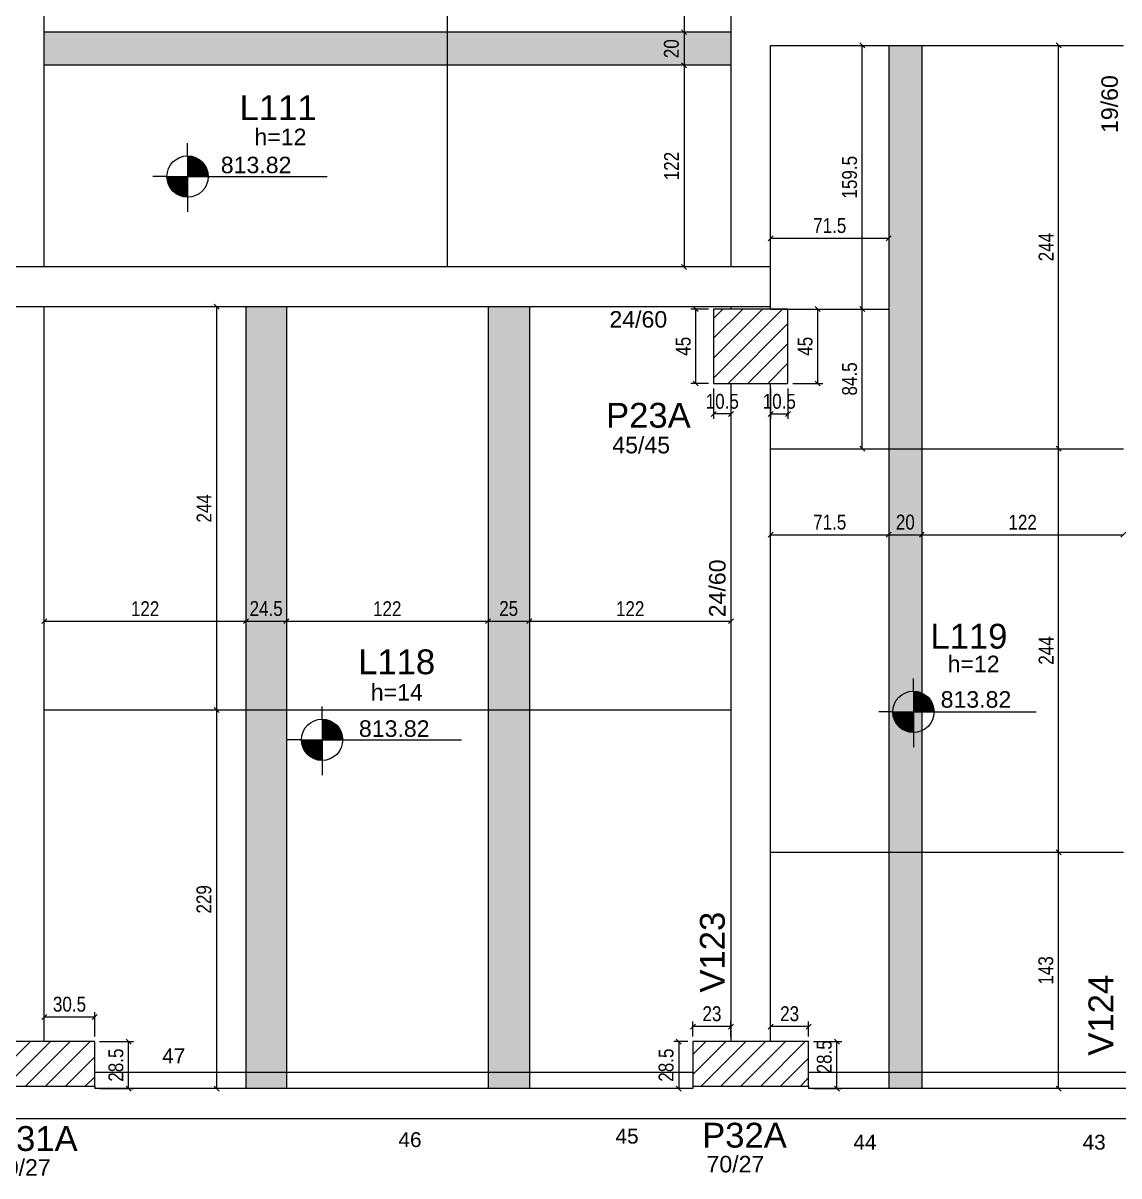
# Model space of a CAD drawing. Header units: millimetres. Extents: x 2897 to 8569, y 1951 to 3650.
# Drawn here: x 4783 to 5446, y 2009 to 2706 of the extents above; entities that cross this region are included whole.
import ezdxf

# ---------------------------------------------------------------- set-up
doc = ezdxf.new("R2010")
doc.units = ezdxf.units.MM
for name, color, linetype in [('1', 1, 'Continuous'), ('3', 3, 'Continuous'), ('4', 4, 'Continuous'), ('7', 7, 'Continuous'), ('Painéis', 200, 'Continuous')]:
    doc.layers.add(name, color=color, linetype=linetype)
doc.layers.add('Hachura', color=251, linetype='Continuous', lineweight=9)
doc.styles.add('COTA TECNICA-50', font='techl___.ttf', dxfattribs={"height": 9})
doc.styles.get("Standard").update_dxf_attribs({"font": 'arial.ttf'})
doc.dimstyles.new('COTA PAINEL-50', dxfattribs={"dimtxt": 9, "dimasz": 3, "dimexe": 3, "dimexo": 3, "dimgap": 3, "dimtad": 1, "dimdec": 1, "dimzin": 12, "dimdsep": 46, "dimtxsty": 'COTA TECNICA-50', "dimblk1": 'OBLIQUE', "dimblk2": 'OBLIQUE', "dimsah": 1, "dimcen": 0.9, "dimclrd": 4, "dimclre": 4, "dimclrt": 240, "dimadec": 1, "dimazin": 3, "dimtfac": 1, "dimtdec": 1, "dimtmove": 0, "dimatfit": 3, "dimfxl": 1, "dimtolj": 1, "dimtzin": 12, "dimarcsym": 0})

# ---------------------------------------------------------------- blocks, each defined once
blk = doc.blocks.new('_Oblique')
at = {"color": 0, "linetype": 'ByBlock', "lineweight": -2}
blk.add_line((-0.5, -0.5), (0.5, 0.5), dxfattribs=at)
blk = doc.blocks.new('*D105')
at = {"layer": 'Defpoints', "color": 0, "transparency": 16777216}
for p in [(5257.92, 2090.32), (5275.02, 2090.32), (5257.92, 2061.82)]:
    blk.add_point(p, dxfattribs=at)
at = {"layer": 'Painéis', "color": 4, "lineweight": -2, "transparency": 16777216}
for p, q in [((5260.92, 2090.32), (5278.02, 2090.32)), ((5275.02, 2061.82), (5275.02, 2090.32)), ((5260.92, 2061.82), (5278.02, 2061.82))]:
    blk.add_line(p, q, dxfattribs=at)
at = {"layer": 'Painéis', "color": 4, "lineweight": -2, "transparency": 16777216, "xscale": 3, "yscale": 3, "zscale": 3}
for p, rotation in [((5275.02, 2090.32), 90), ((5275.02, 2061.82), 270)]:
    blk.add_blockref('_Oblique', p, dxfattribs=dict(at, rotation=rotation))
at = {"layer": 'Painéis', "color": 240, "transparency": 16777216, "insert": (5267.41, 2081.07), "char_height": 9, "attachment_point": 5, "rotation": 90, "style": 'COTA TECNICA-50'}
blk.add_mtext('\\A1;28.5', dxfattribs=at)
blk = doc.blocks.new('*D106')
at = {"layer": 'Defpoints', "color": 0, "transparency": 16777216}
for p in [(5234.92, 2099.4), (5234.92, 2090.32), (5257.92, 2090.32)]:
    blk.add_point(p, dxfattribs=at)
at = {"layer": 'Painéis', "color": 4, "lineweight": -2, "transparency": 16777216}
for p, q in [((5234.92, 2093.32), (5234.92, 2102.4)), ((5257.92, 2099.4), (5234.92, 2099.4)), ((5257.92, 2093.32), (5257.92, 2102.4))]:
    blk.add_line(p, q, dxfattribs=at)
at = {"layer": 'Painéis', "color": 4, "lineweight": -2, "transparency": 16777216, "xscale": 3, "yscale": 3, "zscale": 3, "rotation": 180}
blk.add_blockref('_Oblique', (5234.92, 2099.4), dxfattribs=at)
at = {"layer": 'Painéis', "color": 4, "lineweight": -2, "transparency": 16777216, "xscale": 3, "yscale": 3, "zscale": 3}
blk.add_blockref('_Oblique', (5257.92, 2099.4), dxfattribs=at)
at = {"layer": 'Painéis', "color": 240, "transparency": 16777216, "insert": (5246.42, 2107.1), "char_height": 9, "attachment_point": 5, "style": 'COTA TECNICA-50'}
blk.add_mtext('\\A1;23', dxfattribs=at)
blk = doc.blocks.new('*D107')
at = {"layer": 'Defpoints', "color": 0, "transparency": 16777216}
for p in [(5187.92, 2099.4), (5187.92, 2090.32), (5210.92, 2090.32)]:
    blk.add_point(p, dxfattribs=at)
at = {"layer": 'Painéis', "color": 4, "lineweight": -2, "transparency": 16777216}
for p, q in [((5187.92, 2093.32), (5187.92, 2102.4)), ((5210.92, 2099.4), (5187.92, 2099.4)), ((5210.92, 2093.32), (5210.92, 2102.4))]:
    blk.add_line(p, q, dxfattribs=at)
at = {"layer": 'Painéis', "color": 4, "lineweight": -2, "transparency": 16777216, "xscale": 3, "yscale": 3, "zscale": 3, "rotation": 180}
blk.add_blockref('_Oblique', (5187.92, 2099.4), dxfattribs=at)
at = {"layer": 'Painéis', "color": 4, "lineweight": -2, "transparency": 16777216, "xscale": 3, "yscale": 3, "zscale": 3}
blk.add_blockref('_Oblique', (5210.92, 2099.4), dxfattribs=at)
at = {"layer": 'Painéis', "color": 240, "transparency": 16777216, "insert": (5199.42, 2107.1), "char_height": 9, "attachment_point": 5, "style": 'COTA TECNICA-50'}
blk.add_mtext('\\A1;23', dxfattribs=at)
blk = doc.blocks.new('*D23')
at = {"layer": 'Defpoints', "color": 0, "transparency": 16777216}
for p in [(5187.92, 2090.32), (5179.32, 2061.82), (5187.92, 2061.82)]:
    blk.add_point(p, dxfattribs=at)
at = {"layer": 'Painéis', "color": 4, "lineweight": -2, "transparency": 16777216}
for p, q in [((5184.92, 2090.32), (5176.32, 2090.32)), ((5179.32, 2090.32), (5179.32, 2061.82)), ((5184.92, 2061.82), (5176.32, 2061.82))]:
    blk.add_line(p, q, dxfattribs=at)
at = {"layer": 'Painéis', "color": 4, "lineweight": -2, "transparency": 16777216, "xscale": 3, "yscale": 3, "zscale": 3}
for p, rotation in [((5179.32, 2090.32), 90), ((5179.32, 2061.82), 270)]:
    blk.add_blockref('_Oblique', p, dxfattribs=dict(at, rotation=rotation))
at = {"layer": 'Painéis', "color": 240, "transparency": 16777216, "insert": (5171.7, 2076.07), "char_height": 9, "attachment_point": 5, "rotation": 90, "style": 'COTA TECNICA-50'}
blk.add_mtext('\\A1;28.5', dxfattribs=at)
blk = doc.blocks.new('*D108')
at = {"layer": 'Defpoints', "color": 0, "transparency": 16777216}
for p in [(4825.92, 2090.32), (4846.4, 2090.32), (4825.92, 2061.82)]:
    blk.add_point(p, dxfattribs=at)
at = {"layer": 'Painéis', "color": 4, "lineweight": -2, "transparency": 16777216}
for p, q in [((4828.92, 2090.32), (4849.4, 2090.32)), ((4846.4, 2061.82), (4846.4, 2090.32)), ((4828.92, 2061.82), (4849.4, 2061.82))]:
    blk.add_line(p, q, dxfattribs=at)
at = {"layer": 'Painéis', "color": 4, "lineweight": -2, "transparency": 16777216, "xscale": 3, "yscale": 3, "zscale": 3}
for p, rotation in [((4846.4, 2090.32), 90), ((4846.4, 2061.82), 270)]:
    blk.add_blockref('_Oblique', p, dxfattribs=dict(at, rotation=rotation))
at = {"layer": 'Painéis', "color": 240, "transparency": 16777216, "insert": (4838.78, 2076.07), "char_height": 9, "attachment_point": 5, "rotation": 90, "style": 'COTA TECNICA-50'}
blk.add_mtext('\\A1;28.5', dxfattribs=at)
blk = doc.blocks.new('*D109')
at = {"layer": 'Defpoints', "color": 0, "transparency": 16777216}
for p in [(4795.42, 2105.15), (4795.42, 2090.32), (4825.92, 2090.32)]:
    blk.add_point(p, dxfattribs=at)
at = {"layer": 'Painéis', "color": 4, "lineweight": -2, "transparency": 16777216}
for p, q in [((4795.42, 2093.32), (4795.42, 2108.15)), ((4825.92, 2093.32), (4825.92, 2108.15)), ((4825.92, 2105.15), (4795.42, 2105.15))]:
    blk.add_line(p, q, dxfattribs=at)
at = {"layer": 'Painéis', "color": 4, "lineweight": -2, "transparency": 16777216, "xscale": 3, "yscale": 3, "zscale": 3, "rotation": 180}
blk.add_blockref('_Oblique', (4795.42, 2105.15), dxfattribs=at)
at = {"layer": 'Painéis', "color": 4, "lineweight": -2, "transparency": 16777216, "xscale": 3, "yscale": 3, "zscale": 3}
blk.add_blockref('_Oblique', (4825.92, 2105.15), dxfattribs=at)
at = {"layer": 'Painéis', "color": 240, "transparency": 16777216, "insert": (4810.67, 2112.84), "char_height": 9, "attachment_point": 5, "style": 'COTA TECNICA-50'}
blk.add_mtext('\\A1;30.5', dxfattribs=at)
blk = doc.blocks.new('*D145')
at = {"layer": 'Defpoints', "color": 0, "transparency": 16777216}
for p in [(5245.42, 2533.32), (5263.41, 2533.32), (5245.42, 2488.32)]:
    blk.add_point(p, dxfattribs=at)
at = {"layer": 'Painéis', "color": 4, "lineweight": -2, "transparency": 16777216}
for p, q in [((5248.42, 2533.32), (5266.41, 2533.32)), ((5263.41, 2488.32), (5263.41, 2533.32)), ((5248.42, 2488.32), (5266.41, 2488.32))]:
    blk.add_line(p, q, dxfattribs=at)
at = {"layer": 'Painéis', "color": 4, "lineweight": -2, "transparency": 16777216, "xscale": 3, "yscale": 3, "zscale": 3}
for p, rotation in [((5263.41, 2533.32), 90), ((5263.41, 2488.32), 270)]:
    blk.add_blockref('_Oblique', p, dxfattribs=dict(at, rotation=rotation))
at = {"layer": 'Painéis', "color": 240, "transparency": 16777216, "insert": (5255.81, 2510.82), "char_height": 9, "attachment_point": 5, "rotation": 90, "style": 'COTA TECNICA-50'}
blk.add_mtext('\\A1;45', dxfattribs=at)
blk = doc.blocks.new('*D146')
at = {"layer": 'Defpoints', "color": 0, "transparency": 16777216}
for p in [(5234.92, 2488.32), (5245.42, 2488.32), (5245.42, 2469.88)]:
    blk.add_point(p, dxfattribs=at)
at = {"layer": 'Painéis', "color": 4, "lineweight": -2, "transparency": 16777216}
for p, q in [((5234.92, 2485.32), (5234.92, 2466.88)), ((5245.42, 2485.32), (5245.42, 2466.88)), ((5234.92, 2469.88), (5245.42, 2469.88))]:
    blk.add_line(p, q, dxfattribs=at)
at = {"layer": 'Painéis', "color": 4, "lineweight": -2, "transparency": 16777216, "xscale": 3, "yscale": 3, "zscale": 3, "rotation": 180}
blk.add_blockref('_Oblique', (5234.92, 2469.88), dxfattribs=at)
at = {"layer": 'Painéis', "color": 4, "lineweight": -2, "transparency": 16777216, "xscale": 3, "yscale": 3, "zscale": 3}
blk.add_blockref('_Oblique', (5245.42, 2469.88), dxfattribs=at)
at = {"layer": 'Painéis', "color": 240, "transparency": 16777216, "insert": (5240.17, 2477.48), "char_height": 9, "attachment_point": 5, "style": 'COTA TECNICA-50'}
blk.add_mtext('\\A1;10.5', dxfattribs=at)
blk = doc.blocks.new('*D147')
at = {"layer": 'Defpoints', "color": 0, "transparency": 16777216}
for p in [(5200.42, 2488.32), (5210.92, 2488.32), (5200.42, 2469.88)]:
    blk.add_point(p, dxfattribs=at)
at = {"layer": 'Painéis', "color": 4, "lineweight": -2, "transparency": 16777216}
for p, q in [((5200.42, 2485.32), (5200.42, 2466.88)), ((5210.92, 2485.32), (5210.92, 2466.88)), ((5210.92, 2469.88), (5200.42, 2469.88))]:
    blk.add_line(p, q, dxfattribs=at)
at = {"layer": 'Painéis', "color": 4, "lineweight": -2, "transparency": 16777216, "xscale": 3, "yscale": 3, "zscale": 3, "rotation": 180}
blk.add_blockref('_Oblique', (5200.42, 2469.88), dxfattribs=at)
at = {"layer": 'Painéis', "color": 4, "lineweight": -2, "transparency": 16777216, "xscale": 3, "yscale": 3, "zscale": 3}
blk.add_blockref('_Oblique', (5210.92, 2469.88), dxfattribs=at)
at = {"layer": 'Painéis', "color": 240, "transparency": 16777216, "insert": (5205.67, 2477.48), "char_height": 9, "attachment_point": 5, "style": 'COTA TECNICA-50'}
blk.add_mtext('\\A1;10.5', dxfattribs=at)
blk = doc.blocks.new('*D148')
at = {"layer": 'Defpoints', "color": 0, "transparency": 16777216}
for p in [(5189.65, 2533.32), (5200.42, 2533.32), (5200.42, 2488.32)]:
    blk.add_point(p, dxfattribs=at)
at = {"layer": 'Painéis', "color": 4, "lineweight": -2, "transparency": 16777216}
for p, q in [((5197.42, 2533.32), (5186.65, 2533.32)), ((5189.65, 2488.32), (5189.65, 2533.32)), ((5197.42, 2488.32), (5186.65, 2488.32))]:
    blk.add_line(p, q, dxfattribs=at)
at = {"layer": 'Painéis', "color": 4, "lineweight": -2, "transparency": 16777216, "xscale": 3, "yscale": 3, "zscale": 3}
for p, rotation in [((5189.65, 2533.32), 90), ((5189.65, 2488.32), 270)]:
    blk.add_blockref('_Oblique', p, dxfattribs=dict(at, rotation=rotation))
at = {"layer": 'Painéis', "color": 240, "transparency": 16777216, "insert": (5182.05, 2510.82), "char_height": 9, "attachment_point": 5, "rotation": 90, "style": 'COTA TECNICA-50'}
blk.add_mtext('\\A1;45', dxfattribs=at)
blk = doc.blocks.new('*D235')
at = {"layer": 'Defpoints', "color": 0, "transparency": 16777216}
for p in [(4795.42, 2344.57), (4917.42, 2344.57), (4917.42, 2344.57)]:
    blk.add_point(p, dxfattribs=at)
at = {"layer": 'Painéis', "color": 4, "lineweight": -2, "transparency": 16777216}
blk.add_line((4795.42, 2344.57), (4917.42, 2344.57), dxfattribs=at)
at = {"layer": 'Painéis', "color": 4, "lineweight": -2, "transparency": 16777216, "xscale": 3, "yscale": 3, "zscale": 3, "rotation": 180}
blk.add_blockref('_Oblique', (4795.42, 2344.57), dxfattribs=at)
at = {"layer": 'Painéis', "color": 4, "lineweight": -2, "transparency": 16777216, "xscale": 3, "yscale": 3, "zscale": 3}
blk.add_blockref('_Oblique', (4917.42, 2344.57), dxfattribs=at)
at = {"layer": 'Painéis', "color": 240, "transparency": 16777216, "insert": (4856.42, 2352.12), "char_height": 9, "attachment_point": 5, "style": 'COTA TECNICA-50'}
blk.add_mtext('\\A1;122', dxfattribs=at)
blk = doc.blocks.new('*D236')
at = {"layer": 'Defpoints', "color": 0, "transparency": 16777216}
for p in [(4917.42, 2344.57), (4941.92, 2344.57), (4941.92, 2344.57)]:
    blk.add_point(p, dxfattribs=at)
at = {"layer": 'Painéis', "color": 4, "lineweight": -2, "transparency": 16777216}
blk.add_line((4917.42, 2344.57), (4941.92, 2344.57), dxfattribs=at)
at = {"layer": 'Painéis', "color": 4, "lineweight": -2, "transparency": 16777216, "xscale": 3, "yscale": 3, "zscale": 3, "rotation": 180}
blk.add_blockref('_Oblique', (4917.42, 2344.57), dxfattribs=at)
at = {"layer": 'Painéis', "color": 4, "lineweight": -2, "transparency": 16777216, "xscale": 3, "yscale": 3, "zscale": 3}
blk.add_blockref('_Oblique', (4941.92, 2344.57), dxfattribs=at)
at = {"layer": 'Painéis', "color": 240, "transparency": 16777216, "insert": (4929.67, 2352.17), "char_height": 9, "attachment_point": 5, "style": 'COTA TECNICA-50'}
blk.add_mtext('\\A1;24.5', dxfattribs=at)
blk = doc.blocks.new('*D237')
at = {"layer": 'Defpoints', "color": 0, "transparency": 16777216}
for p in [(4941.92, 2344.57), (5063.92, 2344.57), (5063.92, 2344.57)]:
    blk.add_point(p, dxfattribs=at)
at = {"layer": 'Painéis', "color": 4, "lineweight": -2, "transparency": 16777216}
blk.add_line((4941.92, 2344.57), (5063.92, 2344.57), dxfattribs=at)
at = {"layer": 'Painéis', "color": 4, "lineweight": -2, "transparency": 16777216, "xscale": 3, "yscale": 3, "zscale": 3, "rotation": 180}
blk.add_blockref('_Oblique', (4941.92, 2344.57), dxfattribs=at)
at = {"layer": 'Painéis', "color": 4, "lineweight": -2, "transparency": 16777216, "xscale": 3, "yscale": 3, "zscale": 3}
blk.add_blockref('_Oblique', (5063.92, 2344.57), dxfattribs=at)
at = {"layer": 'Painéis', "color": 240, "transparency": 16777216, "insert": (5002.92, 2352.12), "char_height": 9, "attachment_point": 5, "style": 'COTA TECNICA-50'}
blk.add_mtext('\\A1;122', dxfattribs=at)
blk = doc.blocks.new('*D163')
at = {"layer": 'Defpoints', "color": 0, "transparency": 16777216}
for p in [(5063.92, 2344.57), (5088.92, 2344.57), (5088.92, 2344.57)]:
    blk.add_point(p, dxfattribs=at)
at = {"layer": 'Painéis', "color": 4, "lineweight": -2, "transparency": 16777216}
blk.add_line((5063.92, 2344.57), (5088.92, 2344.57), dxfattribs=at)
at = {"layer": 'Painéis', "color": 4, "lineweight": -2, "transparency": 16777216, "xscale": 3, "yscale": 3, "zscale": 3, "rotation": 180}
blk.add_blockref('_Oblique', (5063.92, 2344.57), dxfattribs=at)
at = {"layer": 'Painéis', "color": 4, "lineweight": -2, "transparency": 16777216, "xscale": 3, "yscale": 3, "zscale": 3}
blk.add_blockref('_Oblique', (5088.92, 2344.57), dxfattribs=at)
at = {"layer": 'Painéis', "color": 240, "transparency": 16777216, "insert": (5076.42, 2352.17), "char_height": 9, "attachment_point": 5, "style": 'COTA TECNICA-50'}
blk.add_mtext('\\A1;25', dxfattribs=at)
blk = doc.blocks.new('*D164')
at = {"layer": 'Defpoints', "color": 0, "transparency": 16777216}
for p in [(5088.92, 2344.57), (5210.92, 2344.57), (5210.92, 2344.57)]:
    blk.add_point(p, dxfattribs=at)
at = {"layer": 'Painéis', "color": 4, "lineweight": -2, "transparency": 16777216}
blk.add_line((5088.92, 2344.57), (5210.92, 2344.57), dxfattribs=at)
at = {"layer": 'Painéis', "color": 4, "lineweight": -2, "transparency": 16777216, "xscale": 3, "yscale": 3, "zscale": 3, "rotation": 180}
blk.add_blockref('_Oblique', (5088.92, 2344.57), dxfattribs=at)
at = {"layer": 'Painéis', "color": 4, "lineweight": -2, "transparency": 16777216, "xscale": 3, "yscale": 3, "zscale": 3}
blk.add_blockref('_Oblique', (5210.92, 2344.57), dxfattribs=at)
at = {"layer": 'Painéis', "color": 240, "transparency": 16777216, "insert": (5149.92, 2352.12), "char_height": 9, "attachment_point": 5, "style": 'COTA TECNICA-50'}
blk.add_mtext('\\A1;122', dxfattribs=at)
blk = doc.blocks.new('*D29')
at = {"layer": 'Defpoints', "color": 0, "transparency": 16777216}
for p in [(5234.92, 2396.83), (5306.42, 2396.83), (5306.42, 2396.83)]:
    blk.add_point(p, dxfattribs=at)
at = {"layer": 'Painéis', "color": 4, "lineweight": -2, "transparency": 16777216}
blk.add_line((5234.92, 2396.83), (5306.42, 2396.83), dxfattribs=at)
at = {"layer": 'Painéis', "color": 4, "lineweight": -2, "transparency": 16777216, "xscale": 3, "yscale": 3, "zscale": 3, "rotation": 180}
blk.add_blockref('_Oblique', (5234.92, 2396.83), dxfattribs=at)
at = {"layer": 'Painéis', "color": 4, "lineweight": -2, "transparency": 16777216, "xscale": 3, "yscale": 3, "zscale": 3}
blk.add_blockref('_Oblique', (5306.42, 2396.83), dxfattribs=at)
at = {"layer": 'Painéis', "color": 240, "transparency": 16777216, "insert": (5270.67, 2404.43), "char_height": 9, "attachment_point": 5, "style": 'COTA TECNICA-50'}
blk.add_mtext('\\A1;71.5', dxfattribs=at)
blk = doc.blocks.new('*D30')
at = {"layer": 'Defpoints', "color": 0, "transparency": 16777216}
for p in [(5306.42, 2396.83), (5326.42, 2396.83), (5326.42, 2396.83)]:
    blk.add_point(p, dxfattribs=at)
at = {"layer": 'Painéis', "color": 4, "lineweight": -2, "transparency": 16777216}
blk.add_line((5306.42, 2396.83), (5326.42, 2396.83), dxfattribs=at)
at = {"layer": 'Painéis', "color": 4, "lineweight": -2, "transparency": 16777216, "xscale": 3, "yscale": 3, "zscale": 3, "rotation": 180}
blk.add_blockref('_Oblique', (5306.42, 2396.83), dxfattribs=at)
at = {"layer": 'Painéis', "color": 4, "lineweight": -2, "transparency": 16777216, "xscale": 3, "yscale": 3, "zscale": 3}
blk.add_blockref('_Oblique', (5326.42, 2396.83), dxfattribs=at)
at = {"layer": 'Painéis', "color": 240, "transparency": 16777216, "insert": (5316.42, 2404.42), "char_height": 9, "attachment_point": 5, "style": 'COTA TECNICA-50'}
blk.add_mtext('\\A1;20', dxfattribs=at)
blk = doc.blocks.new('*D31')
at = {"layer": 'Defpoints', "color": 0, "transparency": 16777216}
for p in [(5326.42, 2396.83), (5448.42, 2396.83), (5448.42, 2396.83)]:
    blk.add_point(p, dxfattribs=at)
at = {"layer": 'Painéis', "color": 4, "lineweight": -2, "transparency": 16777216}
blk.add_line((5326.42, 2396.83), (5448.42, 2396.83), dxfattribs=at)
at = {"layer": 'Painéis', "color": 4, "lineweight": -2, "transparency": 16777216, "xscale": 3, "yscale": 3, "zscale": 3, "rotation": 180}
blk.add_blockref('_Oblique', (5326.42, 2396.83), dxfattribs=at)
at = {"layer": 'Painéis', "color": 4, "lineweight": -2, "transparency": 16777216, "xscale": 3, "yscale": 3, "zscale": 3}
blk.add_blockref('_Oblique', (5448.42, 2396.83), dxfattribs=at)
at = {"layer": 'Painéis', "color": 240, "transparency": 16777216, "insert": (5387.42, 2404.38), "char_height": 9, "attachment_point": 5, "style": 'COTA TECNICA-50'}
blk.add_mtext('\\A1;122', dxfattribs=at)
blk = doc.blocks.new('*D165')
at = {"layer": 'Defpoints', "color": 0, "transparency": 16777216}
for p in [(5290.36, 2533.32), (5290.36, 2533.32), (5290.36, 2448.82)]:
    blk.add_point(p, dxfattribs=at)
at = {"layer": 'Painéis', "color": 4, "lineweight": -2, "transparency": 16777216}
blk.add_line((5290.36, 2448.82), (5290.36, 2533.32), dxfattribs=at)
at = {"layer": 'Painéis', "color": 4, "lineweight": -2, "transparency": 16777216, "xscale": 3, "yscale": 3, "zscale": 3}
for p, rotation in [((5290.36, 2533.32), 90), ((5290.36, 2448.82), 270)]:
    blk.add_blockref('_Oblique', p, dxfattribs=dict(at, rotation=rotation))
at = {"layer": 'Painéis', "color": 240, "transparency": 16777216, "insert": (5282.74, 2491.07), "char_height": 9, "attachment_point": 5, "rotation": 90, "style": 'COTA TECNICA-50'}
blk.add_mtext('\\A1;84.5', dxfattribs=at)
blk = doc.blocks.new('*D166')
at = {"layer": 'Defpoints', "color": 0, "transparency": 16777216}
for p in [(5290.36, 2692.82), (5290.36, 2692.82), (5290.36, 2533.32)]:
    blk.add_point(p, dxfattribs=at)
at = {"layer": 'Painéis', "color": 4, "lineweight": -2, "transparency": 16777216}
blk.add_line((5290.36, 2533.32), (5290.36, 2692.82), dxfattribs=at)
at = {"layer": 'Painéis', "color": 4, "lineweight": -2, "transparency": 16777216, "xscale": 3, "yscale": 3, "zscale": 3}
for p, rotation in [((5290.36, 2692.82), 90), ((5290.36, 2533.32), 270)]:
    blk.add_blockref('_Oblique', p, dxfattribs=dict(at, rotation=rotation))
at = {"layer": 'Painéis', "color": 240, "transparency": 16777216, "insert": (5282.73, 2613.07), "char_height": 9, "attachment_point": 5, "rotation": 90, "style": 'COTA TECNICA-50'}
blk.add_mtext('\\A1;159.5', dxfattribs=at)
blk = doc.blocks.new('*D167')
at = {"layer": 'Defpoints', "color": 0, "transparency": 16777216}
for p in [(5234.92, 2576.19), (5306.42, 2576.19), (5306.42, 2576.19)]:
    blk.add_point(p, dxfattribs=at)
at = {"layer": 'Painéis', "color": 4, "lineweight": -2, "transparency": 16777216}
blk.add_line((5234.92, 2576.19), (5306.42, 2576.19), dxfattribs=at)
at = {"layer": 'Painéis', "color": 4, "lineweight": -2, "transparency": 16777216, "xscale": 3, "yscale": 3, "zscale": 3, "rotation": 180}
blk.add_blockref('_Oblique', (5234.92, 2576.19), dxfattribs=at)
at = {"layer": 'Painéis', "color": 4, "lineweight": -2, "transparency": 16777216, "xscale": 3, "yscale": 3, "zscale": 3}
blk.add_blockref('_Oblique', (5306.42, 2576.19), dxfattribs=at)
at = {"layer": 'Painéis', "color": 240, "transparency": 16777216, "insert": (5270.67, 2583.79), "char_height": 9, "attachment_point": 5, "style": 'COTA TECNICA-50'}
blk.add_mtext('\\A1;71.5', dxfattribs=at)
blk = doc.blocks.new('*D168')
at = {"layer": 'Defpoints', "color": 0, "transparency": 16777216}
for p in [(5409.17, 2204.82), (5409.17, 2204.82), (5409.17, 2061.82)]:
    blk.add_point(p, dxfattribs=at)
at = {"layer": 'Painéis', "color": 4, "lineweight": -2, "transparency": 16777216}
blk.add_line((5409.17, 2061.82), (5409.17, 2204.82), dxfattribs=at)
at = {"layer": 'Painéis', "color": 4, "lineweight": -2, "transparency": 16777216, "xscale": 3, "yscale": 3, "zscale": 3}
for p, rotation in [((5409.17, 2204.82), 90), ((5409.17, 2061.82), 270)]:
    blk.add_blockref('_Oblique', p, dxfattribs=dict(at, rotation=rotation))
at = {"layer": 'Painéis', "color": 240, "transparency": 16777216, "insert": (5401.48, 2133.32), "char_height": 9, "attachment_point": 5, "rotation": 90, "style": 'COTA TECNICA-50'}
blk.add_mtext('\\A1;143', dxfattribs=at)
blk = doc.blocks.new('*D169')
at = {"layer": 'Defpoints', "color": 0, "transparency": 16777216}
for p in [(5409.17, 2448.82), (5409.17, 2448.82), (5409.17, 2204.82)]:
    blk.add_point(p, dxfattribs=at)
at = {"layer": 'Painéis', "color": 4, "lineweight": -2, "transparency": 16777216}
blk.add_line((5409.17, 2204.82), (5409.17, 2448.82), dxfattribs=at)
at = {"layer": 'Painéis', "color": 4, "lineweight": -2, "transparency": 16777216, "xscale": 3, "yscale": 3, "zscale": 3}
for p, rotation in [((5409.17, 2448.82), 90), ((5409.17, 2204.82), 270)]:
    blk.add_blockref('_Oblique', p, dxfattribs=dict(at, rotation=rotation))
at = {"layer": 'Painéis', "color": 240, "transparency": 16777216, "insert": (5401.61, 2326.82), "char_height": 9, "attachment_point": 5, "rotation": 90, "style": 'COTA TECNICA-50'}
blk.add_mtext('\\A1;244', dxfattribs=at)
blk = doc.blocks.new('*D170')
at = {"layer": 'Defpoints', "color": 0, "transparency": 16777216}
for p in [(5409.17, 2692.82), (5409.17, 2692.82), (5409.17, 2448.82)]:
    blk.add_point(p, dxfattribs=at)
at = {"layer": 'Painéis', "color": 4, "lineweight": -2, "transparency": 16777216}
blk.add_line((5409.17, 2448.82), (5409.17, 2692.82), dxfattribs=at)
at = {"layer": 'Painéis', "color": 4, "lineweight": -2, "transparency": 16777216, "xscale": 3, "yscale": 3, "zscale": 3}
for p, rotation in [((5409.17, 2692.82), 90), ((5409.17, 2448.82), 270)]:
    blk.add_blockref('_Oblique', p, dxfattribs=dict(at, rotation=rotation))
at = {"layer": 'Painéis', "color": 240, "transparency": 16777216, "insert": (5401.61, 2570.82), "char_height": 9, "attachment_point": 5, "rotation": 90, "style": 'COTA TECNICA-50'}
blk.add_mtext('\\A1;244', dxfattribs=at)
blk = doc.blocks.new('*D245')
at = {"layer": 'Defpoints', "color": 0, "transparency": 16777216}
for p in [(4899.64, 2534.82), (4899.64, 2290.82), (4899.64, 2290.82)]:
    blk.add_point(p, dxfattribs=at)
at = {"layer": 'Painéis', "color": 4, "lineweight": -2, "transparency": 16777216}
blk.add_line((4899.64, 2534.82), (4899.64, 2290.82), dxfattribs=at)
at = {"layer": 'Painéis', "color": 4, "lineweight": -2, "transparency": 16777216, "xscale": 3, "yscale": 3, "zscale": 3}
for p, rotation in [((4899.64, 2534.82), 90), ((4899.64, 2290.82), 270)]:
    blk.add_blockref('_Oblique', p, dxfattribs=dict(at, rotation=rotation))
at = {"layer": 'Painéis', "color": 240, "transparency": 16777216, "insert": (4892.07, 2412.82), "char_height": 9, "attachment_point": 5, "rotation": 90, "style": 'COTA TECNICA-50'}
blk.add_mtext('\\A1;244', dxfattribs=at)
blk = doc.blocks.new('*D246')
at = {"layer": 'Defpoints', "color": 0, "transparency": 16777216}
for p in [(4899.64, 2290.82), (4899.64, 2061.82), (4899.64, 2061.82)]:
    blk.add_point(p, dxfattribs=at)
at = {"layer": 'Painéis', "color": 4, "lineweight": -2, "transparency": 16777216}
blk.add_line((4899.64, 2290.82), (4899.64, 2061.82), dxfattribs=at)
at = {"layer": 'Painéis', "color": 4, "lineweight": -2, "transparency": 16777216, "xscale": 3, "yscale": 3, "zscale": 3}
for p, rotation in [((4899.64, 2290.82), 90), ((4899.64, 2061.82), 270)]:
    blk.add_blockref('_Oblique', p, dxfattribs=dict(at, rotation=rotation))
at = {"layer": 'Painéis', "color": 240, "transparency": 16777216, "insert": (4892.06, 2176.32), "char_height": 9, "attachment_point": 5, "rotation": 90, "style": 'COTA TECNICA-50'}
blk.add_mtext('\\A1;229', dxfattribs=at)
blk = doc.blocks.new('*D254')
at = {"layer": 'Defpoints', "color": 0, "transparency": 16777216}
for p in [(5182.51, 2778.82), (5182.51, 2700.82), (5182.51, 2700.82)]:
    blk.add_point(p, dxfattribs=at)
at = {"layer": 'Painéis', "color": 4, "lineweight": -2, "transparency": 16777216}
blk.add_line((5182.51, 2778.82), (5182.51, 2700.82), dxfattribs=at)
at = {"layer": 'Painéis', "color": 4, "lineweight": -2, "transparency": 16777216, "xscale": 3, "yscale": 3, "zscale": 3}
for p, rotation in [((5182.51, 2778.82), 90), ((5182.51, 2700.82), 270)]:
    blk.add_blockref('_Oblique', p, dxfattribs=dict(at, rotation=rotation))
at = {"layer": 'Painéis', "color": 240, "transparency": 16777216, "insert": (5174.92, 2739.82), "char_height": 9, "attachment_point": 5, "rotation": 90, "style": 'COTA TECNICA-50'}
blk.add_mtext('\\A1;78', dxfattribs=at)
blk = doc.blocks.new('*D255')
at = {"layer": 'Defpoints', "color": 0, "transparency": 16777216}
for p in [(5182.51, 2700.82), (5182.51, 2680.82), (5182.51, 2680.82)]:
    blk.add_point(p, dxfattribs=at)
at = {"layer": 'Painéis', "color": 4, "lineweight": -2, "transparency": 16777216}
blk.add_line((5182.51, 2700.82), (5182.51, 2680.82), dxfattribs=at)
at = {"layer": 'Painéis', "color": 4, "lineweight": -2, "transparency": 16777216, "xscale": 3, "yscale": 3, "zscale": 3}
for p, rotation in [((5182.51, 2700.82), 90), ((5182.51, 2680.82), 270)]:
    blk.add_blockref('_Oblique', p, dxfattribs=dict(at, rotation=rotation))
at = {"layer": 'Painéis', "color": 240, "transparency": 16777216, "insert": (5174.92, 2690.82), "char_height": 9, "attachment_point": 5, "rotation": 90, "style": 'COTA TECNICA-50'}
blk.add_mtext('\\A1;20', dxfattribs=at)
blk = doc.blocks.new('*D256')
at = {"layer": 'Defpoints', "color": 0, "transparency": 16777216}
for p in [(5182.51, 2680.82), (5182.51, 2558.82), (5182.51, 2558.82)]:
    blk.add_point(p, dxfattribs=at)
at = {"layer": 'Painéis', "color": 4, "lineweight": -2, "transparency": 16777216}
blk.add_line((5182.51, 2680.82), (5182.51, 2558.82), dxfattribs=at)
at = {"layer": 'Painéis', "color": 4, "lineweight": -2, "transparency": 16777216, "xscale": 3, "yscale": 3, "zscale": 3}
for p, rotation in [((5182.51, 2680.82), 90), ((5182.51, 2558.82), 270)]:
    blk.add_blockref('_Oblique', p, dxfattribs=dict(at, rotation=rotation))
at = {"layer": 'Painéis', "color": 240, "transparency": 16777216, "insert": (5174.96, 2619.82), "char_height": 9, "attachment_point": 5, "rotation": 90, "style": 'COTA TECNICA-50'}
blk.add_mtext('\\A1;122', dxfattribs=at)

msp = doc.modelspace()

# ---------------------------------------------------------------- hatches: boundary and pattern name
at = {"layer": 'Hachura', "linetype": 'ByBlock'}
h = msp.add_hatch(color=256, dxfattribs=at)
h.dxf.hatch_style = 1
h.paths.add_polyline_path([(5210.92, 2680.82), (4795.42, 2680.82), (4795.42, 2700.82), (5210.92, 2700.82)])
h = msp.add_hatch(color=256, dxfattribs=at)
h.dxf.hatch_style = 1
h.paths.add_polyline_path([(5326.42, 2061.82), (5306.42, 2061.82), (5306.42, 2692.82), (5326.42, 2692.82)])
h = msp.add_hatch(color=256, dxfattribs=at)
h.dxf.hatch_style = 1
h.paths.add_polyline_path([(4941.92, 2061.82), (4917.42, 2061.82), (4917.42, 2534.82), (4941.92, 2534.82)])
h = msp.add_hatch(color=256, dxfattribs=at)
h.dxf.hatch_style = 1
h.paths.add_polyline_path([(5088.92, 2061.82), (5063.92, 2061.82), (5063.92, 2534.82), (5088.92, 2534.82)])

# ---------------------------------------------------------------- linework, layer by layer
at = {"layer": '1', "linetype": 'Continuous'}
msp.add_line((4825.92, 2071.82), (5187.92, 2071.82), dxfattribs=at)
msp.add_lwpolyline([(5257.92, 2071.82), (6678.14, 2071.82), (6678.14, 2373.82)], dxfattribs=at)
at = {"layer": '3', "linetype": 'Continuous'}
for p, q in [((4795.42, 2558.82), (4795.42, 2778.82)), ((4882.13, 2625.99), (4882.13, 2633.7)), ((4882.13, 2625.99), (4882.13, 2600.99)), ((4882.13, 2625.38), (4885.98, 2625.38)), ((4882.13, 2624.59), (4887.88, 2624.59)), ((4882.13, 2623.8), (4889.2, 2623.8)), ((4882.13, 2623), (4890.24, 2623)), ((4882.13, 2622.21), (4891.08, 2622.21)), ((4882.13, 2621.42), (4891.79, 2621.42)), ((4882.13, 2620.62), (4892.39, 2620.62)), ((4882.13, 2619.83), (4892.9, 2619.83)), ((4882.13, 2619.04), (4893.33, 2619.04)), ((4882.13, 2618.25), (4893.69, 2618.25)), ((4882.13, 2617.45), (4893.98, 2617.45)), ((4882.13, 2616.66), (4894.22, 2616.66)), ((4882.13, 2615.87), (4894.4, 2615.87)), ((4882.13, 2615.07), (4894.53, 2615.07)), ((4869.63, 2613.49), (4861.17, 2613.49)), ((4869.63, 2613.49), (4894.63, 2613.49)), ((4882.13, 2612.7), (4869.63, 2612.7)), ((4882.13, 2611.9), (4869.73, 2611.9)), ((4882.13, 2611.11), (4869.86, 2611.11)), ((4882.13, 2610.32), (4870.04, 2610.32)), ((4882.13, 2609.52), (4870.27, 2609.52)), ((4882.13, 2608.73), (4870.57, 2608.73)), ((4882.13, 2607.94), (4870.93, 2607.94)), ((4882.13, 2614.28), (4894.63, 2614.28)), ((4894.63, 2613.49), (4966.56, 2613.49)), ((4882.13, 2607.15), (4871.36, 2607.15)), ((4882.13, 2606.35), (4871.86, 2606.35)), ((4882.13, 2605.56), (4872.46, 2605.56)), ((4882.13, 2604.77), (4873.17, 2604.77)), ((4882.13, 2603.97), (4874.02, 2603.97)), ((4882.13, 2603.18), (4875.06, 2603.18)), ((4882.13, 2602.39), (4876.38, 2602.39)), ((4882.13, 2601.6), (4878.28, 2601.6)), ((4882.13, 2600.99), (4882.13, 2592.13)), ((5200.42, 2491.62), (5242.12, 2533.32)), ((5200.42, 2503.64), (5230.1, 2533.32)), ((5200.42, 2515.66), (5218.08, 2533.32)), ((5200.42, 2527.68), (5206.06, 2533.32)), ((5209.14, 2488.32), (5245.42, 2524.6)), ((5221.16, 2488.32), (5245.42, 2512.58)), ((5233.19, 2488.32), (5245.42, 2500.56)), ((5245.21, 2488.32), (5245.42, 2488.54)), ((5321.32, 2302.21), (5321.32, 2309.92)), ((5321.32, 2302.21), (5321.32, 2277.21)), ((5321.32, 2301.6), (5325.17, 2301.6)), ((5321.32, 2300.81), (5327.07, 2300.81)), ((5321.32, 2300.02), (5328.39, 2300.02)), ((5321.32, 2299.22), (5329.43, 2299.22)), ((5321.32, 2298.43), (5330.28, 2298.43)), ((5321.32, 2297.64), (5330.99, 2297.64)), ((5321.32, 2296.85), (5331.59, 2296.85)), ((5321.32, 2296.05), (5332.09, 2296.05)), ((5321.32, 2295.26), (5332.52, 2295.26)), ((5321.32, 2294.47), (5332.88, 2294.47)), ((4963.51, 2285.3), (4963.51, 2293.01)), ((5308.82, 2289.71), (5300.36, 2289.71)), ((5308.82, 2289.71), (5333.82, 2289.71)), ((5321.32, 2288.92), (5308.82, 2288.92)), ((5321.32, 2288.12), (5308.92, 2288.12)), ((5321.32, 2287.33), (5309.05, 2287.33)), ((5321.32, 2293.67), (5333.18, 2293.67)), ((5321.32, 2292.88), (5333.41, 2292.88)), ((5321.32, 2292.09), (5333.59, 2292.09)), ((5321.32, 2291.3), (5333.72, 2291.3)), ((5321.32, 2290.5), (5333.82, 2290.5)), ((5333.82, 2289.71), (5395.61, 2289.71)), ((4963.51, 2285.3), (4963.51, 2260.3)), ((4963.51, 2284.69), (4967.36, 2284.69)), ((4963.51, 2283.9), (4969.26, 2283.9)), ((4963.51, 2283.1), (4970.59, 2283.1)), ((4963.51, 2282.31), (4971.62, 2282.31)), ((4963.51, 2281.52), (4972.47, 2281.52)), ((4963.51, 2280.72), (4973.18, 2280.72)), ((5321.32, 2286.54), (5309.23, 2286.54)), ((5321.32, 2285.75), (5309.47, 2285.75)), ((5321.32, 2284.95), (5309.76, 2284.95)), ((5321.32, 2284.16), (5310.12, 2284.16)), ((5321.32, 2283.37), (5310.55, 2283.37)), ((5321.32, 2282.57), (5311.06, 2282.57)), ((5321.32, 2281.78), (5311.66, 2281.78)), ((5321.32, 2280.99), (5312.37, 2280.99)), ((5321.32, 2280.2), (5313.21, 2280.2)), ((4963.51, 2279.93), (4973.78, 2279.93)), ((4963.51, 2279.14), (4974.29, 2279.14)), ((4963.51, 2278.35), (4974.71, 2278.35)), ((4963.51, 2277.55), (4975.07, 2277.55)), ((4963.51, 2276.76), (4975.37, 2276.76)), ((4963.51, 2275.97), (4975.61, 2275.97)), ((4963.51, 2275.17), (4975.79, 2275.17)), ((4963.51, 2274.38), (4975.91, 2274.38)), ((4963.51, 2273.59), (4976.01, 2273.59)), ((5321.32, 2279.4), (5314.25, 2279.4)), ((5321.32, 2278.61), (5315.57, 2278.61)), ((5321.32, 2277.82), (5317.47, 2277.82)), ((5321.32, 2277.21), (5321.32, 2268.36)), ((4951.01, 2272.8), (4942.55, 2272.8)), ((4951.01, 2272.8), (4976.01, 2272.8)), ((4963.51, 2272), (4951.01, 2272)), ((4963.51, 2271.21), (4951.12, 2271.21)), ((4963.51, 2270.42), (4951.24, 2270.42)), ((4963.51, 2269.62), (4951.42, 2269.62)), ((4963.51, 2268.83), (4951.66, 2268.83)), ((4963.51, 2268.04), (4951.95, 2268.04)), ((4963.51, 2267.25), (4952.31, 2267.25)), ((4963.51, 2266.45), (4952.74, 2266.45)), ((4976.01, 2272.8), (5047.94, 2272.8)), ((4963.51, 2265.66), (4953.25, 2265.66)), ((4963.51, 2264.87), (4953.85, 2264.87)), ((4963.51, 2264.07), (4954.56, 2264.07)), ((4963.51, 2263.28), (4955.41, 2263.28)), ((4963.51, 2262.49), (4956.44, 2262.49)), ((4963.51, 2261.7), (4957.77, 2261.7)), ((4963.51, 2260.9), (4959.67, 2260.9)), ((4963.51, 2260.3), (4963.51, 2251.44)), ((4760.1, 2063.32), (4787.1, 2090.32)), ((4772.12, 2063.32), (4799.12, 2090.32)), ((4784.14, 2063.32), (4811.14, 2090.32)), ((4796.16, 2063.32), (4823.16, 2090.32)), ((5187.92, 2070.41), (5207.83, 2090.32)), ((5187.92, 2082.43), (5195.81, 2090.32)), ((5192.85, 2063.32), (5219.85, 2090.32)), ((5204.87, 2063.32), (5231.87, 2090.32)), ((5216.89, 2063.32), (5243.89, 2090.32)), ((5228.91, 2063.32), (5255.91, 2090.32)), ((4808.19, 2063.32), (4825.92, 2081.06)), ((5240.93, 2063.32), (5257.92, 2080.31)), ((4820.21, 2063.32), (4825.92, 2069.04)), ((5252.96, 2063.32), (5257.92, 2068.29))]:
    msp.add_line(p, q, dxfattribs=at)
for points in [[(5210.92, 2778.82), (5210.92, 2702.32)], [(5210.92, 2702.32), (5210.92, 2558.82)], [(5234.92, 2546.82), (5234.92, 2692.82)], [(5234.92, 2692.82), (5448.42, 2692.82)], [(4785.92, 2558.82), (4624.92, 2558.82)], [(5234.92, 2558.82), (4785.92, 2558.82)], [(5234.92, 2533.32), (5234.92, 2546.82)], [(4776.42, 2534.82), (5234.92, 2534.82)], [(4795.42, 2090.32), (4795.42, 2534.82)], [(5210.92, 2534.82), (5210.92, 2533.32)], [(5210.92, 2488.32), (5210.92, 2090.32)], [(5234.92, 2090.32), (5234.92, 2488.32)], [(4825.92, 2062.82), (4825.92, 2063.32)], [(5187.92, 2063.32), (5187.92, 2062.82)], [(4348.92, 2043.82), (4785.92, 2043.82)], [(4785.92, 2043.82), (5222.92, 2043.82)], [(5222.92, 2043.82), (5457.92, 2043.82)]]:
    msp.add_lwpolyline(points, dxfattribs=at)
for centre in [(4882.13, 2613.49), (5321.32, 2289.71), (4963.51, 2272.8)]:
    msp.add_circle(centre, 12.5, dxfattribs=at)
at = {"layer": '7', "linetype": 'Continuous'}
for points in [[(5200.42, 2488.32), (5245.42, 2488.32), (5245.42, 2533.32), (5200.42, 2533.32), (5200.42, 2488.32)], [(4745.92, 2063.32), (4825.92, 2063.32), (4825.92, 2090.32), (4745.92, 2090.32), (4745.92, 2063.32)], [(5187.92, 2063.32), (5257.92, 2063.32), (5257.92, 2090.32), (5187.92, 2090.32), (5187.92, 2063.32)]]:
    msp.add_lwpolyline(points, dxfattribs=at)
at = {"layer": 'Painéis'}
for p, q in [((5039.42, 2558.82), (5039.42, 2778.82)), ((5210.92, 2700.82), (4795.42, 2700.82)), ((5306.42, 2692.82), (5306.42, 2061.82)), ((5326.42, 2692.82), (5326.42, 2061.82)), ((5210.92, 2680.82), (4795.42, 2680.82)), ((4917.42, 2534.82), (4917.42, 2061.82)), ((4941.92, 2534.82), (4941.92, 2061.82)), ((5063.92, 2534.82), (5063.92, 2061.82)), ((5088.92, 2534.82), (5088.92, 2061.82)), ((5234.92, 2533.32), (5306.42, 2533.32)), ((5234.92, 2448.82), (5448.42, 2448.82)), ((5210.92, 2290.82), (4795.42, 2290.82)), ((5234.92, 2204.82), (5448.42, 2204.82)), ((4825.92, 2063.32), (4825.92, 2061.82)), ((5187.92, 2061.82), (4825.92, 2061.82)), ((5187.92, 2063.32), (5187.92, 2061.82)), ((5257.92, 2063.32), (5257.92, 2061.82)), ((5560.42, 2061.82), (5257.92, 2061.82))]:
    msp.add_line(p, q, dxfattribs=at)

# ---------------------------------------------------------------- texts
at = {"layer": '3', "linetype": 'Continuous'}
for s, p in [('19/60', (5445.05, 2639.83)), ('24/60', (5207.66, 2346.94))]:
    msp.add_text(s, height=10, rotation=90, dxfattribs=at).set_placement(p)
for s, height, p in [('h=12', 10, (4922.57, 2632.45)), ('813.82', 10, (4902.23, 2615.48)), ('24/60', 10, (5137.38, 2522.12)), ('45/45', 10, (5139.12, 2446.07)), ('h=12', 10, (5342.01, 2313.71)), ('h=14', 10, (4993.01, 2296.57)), ('813.82', 10, (5337.81, 2292.23)), ('813.82', 10, (4985.8, 2274.59)), ('47', 9, (4866.75, 2077.15)), ('45', 9, (5141.07, 2028.61)), ('46', 9, (5009.71, 2026.5)), ('44', 9, (5285, 2024.95)), ('43', 9, (5423.69, 2024.95)), ('80/27', 10, (4764.36, 2009.17)), ('70/27', 10, (5196.14, 2011.18))]:
    msp.add_text(s, height=height, dxfattribs=at).set_placement(p)
at = {"layer": '4', "linetype": 'Continuous'}
for s, p in [('L111', (4913.59, 2647.65)), ('P23A', (5135.34, 2461.61)), ('L119', (5331.6, 2327.97)), ('L118', (4985.33, 2312.48)), ('P31A', (4764.36, 2024.17)), ('P32A', (5193.47, 2026.18))]:
    msp.add_text(s, height=15, dxfattribs=at).set_placement(p)
for s, p in [('V123', (5207.17, 2119.89)), ('V124', (5442.26, 2081.77))]:
    msp.add_text(s, height=15, rotation=90, dxfattribs=at).set_placement(p)

# ---------------------------------------------------------------- dimensions: what is measured, and where the dimension line sits
at = {"layer": 'Painéis'}
for base, p1, p2, picture, middle in [((5182.51, 2700.82), (5182.51, 2778.82), (5182.51, 2700.82), '*D254', (5174.92, 2739.82)), ((5182.51, 2680.82), (5182.51, 2700.82), (5182.51, 2680.82), '*D255', (5174.92, 2690.82)), ((5290.36, 2692.82), (5290.36, 2533.32), (5290.36, 2692.82), '*D166', (5282.73, 2613.07)), ((5409.17, 2692.82), (5409.17, 2448.82), (5409.17, 2692.82), '*D170', (5401.61, 2570.82)), ((5182.51, 2558.82), (5182.51, 2680.82), (5182.51, 2558.82), '*D256', (5174.96, 2619.82)), ((4899.64, 2290.82), (4899.64, 2534.82), (4899.64, 2290.82), '*D245', (4892.07, 2412.82)), ((5189.65, 2533.32), (5200.42, 2488.32), (5200.42, 2533.32), '*D148', (5182.05, 2510.82)), ((5263.41, 2533.32), (5245.42, 2488.32), (5245.42, 2533.32), '*D145', (5255.81, 2510.82)), ((5290.36, 2533.32), (5290.36, 2448.82), (5290.36, 2533.32), '*D165', (5282.74, 2491.07)), ((5409.17, 2448.82), (5409.17, 2204.82), (5409.17, 2448.82), '*D169', (5401.61, 2326.82)), ((4899.64, 2061.82), (4899.64, 2290.82), (4899.64, 2061.82), '*D246', (4892.06, 2176.32)), ((5409.17, 2204.82), (5409.17, 2061.82), (5409.17, 2204.82), '*D168', (5401.48, 2133.32))]:
    dim = msp.add_linear_dim(base=base, p1=p1, p2=p2, angle=90, dimstyle='COTA PAINEL-50', dxfattribs=at)
    dim.commit()
    dim.dimension.update_dxf_attribs({"geometry": picture, "text_midpoint": middle})
for base, p1, p2, picture, middle in [((5306.42, 2576.19), (5234.92, 2576.19), (5306.42, 2576.19), '*D167', (5270.67, 2583.79)), ((5187.92, 2099.4), (5210.92, 2090.32), (5187.92, 2090.32), '*D107', (5199.42, 2107.1)), ((5234.92, 2099.4), (5257.92, 2090.32), (5234.92, 2090.32), '*D106', (5246.42, 2107.1))]:
    dim = msp.add_linear_dim(base=base, p1=p1, p2=p2, dimstyle='COTA PAINEL-50', dxfattribs=at)
    dim.commit()
    dim.dimension.update_dxf_attribs({"geometry": picture, "text_midpoint": middle})
for base, p1, p2, picture, middle in [((5200.42, 2469.88), (5210.92, 2488.32), (5200.42, 2488.32), '*D147', (5205.67, 2469.88)), ((5245.42, 2469.88), (5234.92, 2488.32), (5245.42, 2488.32), '*D146', (5240.17, 2469.88)), ((4795.42, 2105.15), (4825.92, 2090.32), (4795.42, 2090.32), '*D109', (4810.67, 2105.15))]:
    dim = msp.add_linear_dim(base=base, p1=p1, p2=p2, dimstyle='COTA PAINEL-50', dxfattribs=at)
    dim.commit()
    dim.dimension.update_dxf_attribs({"geometry": picture, "text_midpoint": middle, "dimtype": 160})
for base, p1, p2, picture, middle in [((5306.42, 2396.83), (5234.92, 2396.83), (5306.42, 2396.83), '*D29', (5270.67, 2404.43)), ((5326.42, 2396.83), (5306.42, 2396.83), (5326.42, 2396.83), '*D30', (5316.42, 2404.42)), ((5448.42, 2396.83), (5326.42, 2396.83), (5448.42, 2396.83), '*D31', (5387.42, 2404.38)), ((4917.42, 2344.57), (4795.42, 2344.57), (4917.42, 2344.57), '*D235', (4856.42, 2352.12)), ((5063.92, 2344.57), (4941.92, 2344.57), (5063.92, 2344.57), '*D237', (5002.92, 2352.12)), ((5210.92, 2344.57), (5088.92, 2344.57), (5210.92, 2344.57), '*D164', (5149.92, 2352.12))]:
    dim = msp.add_linear_dim(base=base, p1=p1, p2=p2, dimstyle='COTA PAINEL-50', override={"dimtmove": 1}, dxfattribs=at)
    dim.commit()
    dim.dimension.update_dxf_attribs({"geometry": picture, "text_midpoint": middle})
for base, p1, p2, picture, middle in [((4941.92, 2344.57), (4917.42, 2344.57), (4941.92, 2344.57), '*D236', (4929.67, 2344.57)), ((5088.92, 2344.57), (5063.92, 2344.57), (5088.92, 2344.57), '*D163', (5076.42, 2344.57))]:
    dim = msp.add_linear_dim(base=base, p1=p1, p2=p2, dimstyle='COTA PAINEL-50', override={"dimtmove": 1}, dxfattribs=at)
    dim.commit()
    dim.dimension.update_dxf_attribs({"geometry": picture, "text_midpoint": middle, "dimtype": 160})
for base, p1, p2, picture, middle in [((5275.02, 2090.32), (5257.92, 2061.82), (5257.92, 2090.32), '*D105', (5275.02, 2081.07)), ((4846.4, 2090.32), (4825.92, 2061.82), (4825.92, 2090.32), '*D108', (4846.4, 2076.07)), ((5179.32, 2061.82), (5187.92, 2090.32), (5187.92, 2061.82), '*D23', (5179.32, 2076.07))]:
    dim = msp.add_linear_dim(base=base, p1=p1, p2=p2, angle=90, dimstyle='COTA PAINEL-50', dxfattribs=at)
    dim.commit()
    dim.dimension.update_dxf_attribs({"geometry": picture, "text_midpoint": middle, "dimtype": 160})

doc.saveas('drawing.dxf')
